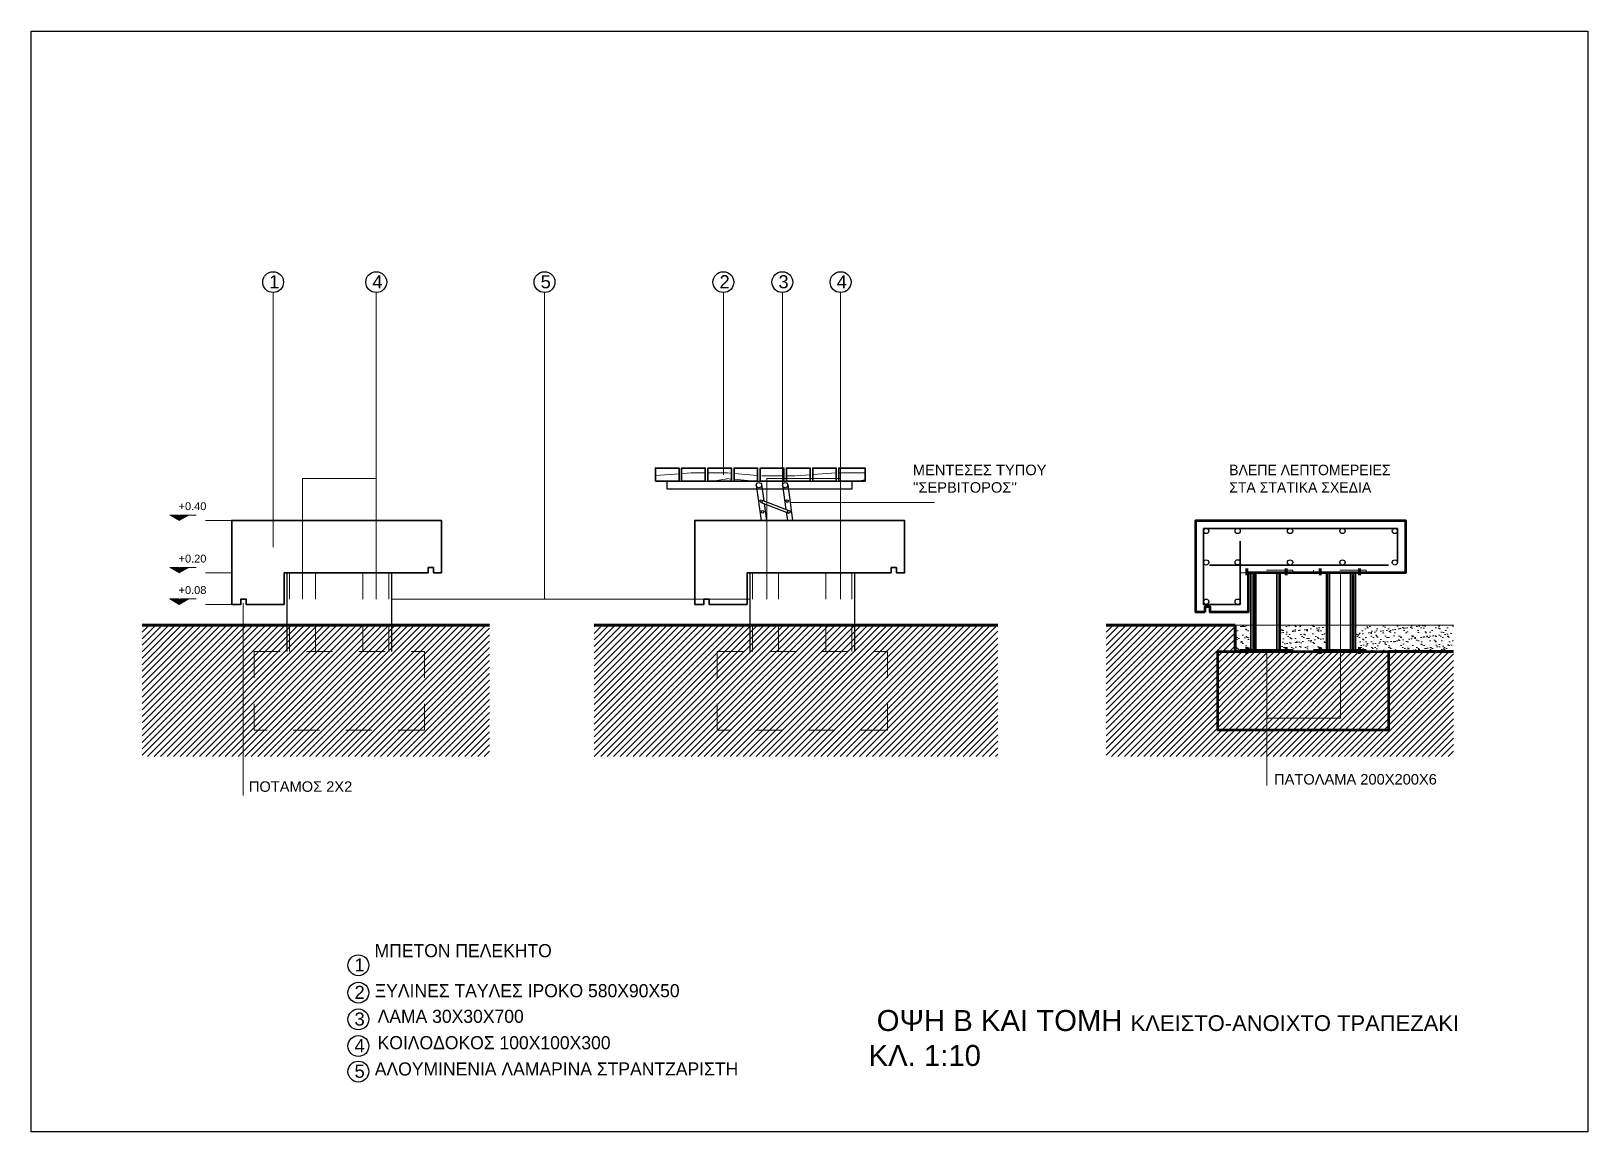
# Model space of a CAD drawing. Header units: millimetres. Extents: x -2.1 to 56.3, y -12 to 10.2.
# Drawn here: x 35 to 40.94, y 0 to 4.2 of the extents above; entities that cross this region are included whole.
import ezdxf

# ---------------------------------------------------------------- set-up
doc = ezdxf.new("R2010")
doc.units = ezdxf.units.MM
doc.header["$LTSCALE"] = 0.01
doc.linetypes.add('ACAD_ISO02W100', pattern=[15, 12, -3])
doc.linetypes.add('DOT', pattern=[6.35, 0, -6.35])
for name, color, linetype, lineweight in [('CONCRETE', 253, 'Continuous', 30), ('EDAFOS', 32, 'Continuous', 60), ('HIDDEN', 254, 'Continuous', 20), ('METAL', 4, 'Continuous', 25), ('PROVOLH', 81, 'Continuous', 5), ('SECTION', 92, 'Continuous', 53), ('SYMBOLS', 51, 'Continuous', 15), ('WOOD', 33, 'Continuous', 30)]:
    doc.layers.add(name, color=color, linetype=linetype, lineweight=lineweight)
doc.layers.add('HATCH EDAFOS', color=45, linetype='Continuous', true_color=0xa38662)
doc.layers.add('HATCH WOOD', color=35, linetype='Continuous', lineweight=9, true_color=0x96704a)
doc.layers.add('ΤΕΧΤ', color=35, linetype='Continuous')
doc.styles.get("Standard").update_dxf_attribs({"font": 'arial.ttf'})

msp = doc.modelspace()

# ---------------------------------------------------------------- hatches: boundary and pattern name
at = {"layer": 'HATCH EDAFOS', "transparency": 33554585}
h = msp.add_hatch(dxfattribs=at)
h.set_pattern_fill('ANSI31', color=256, scale=0.0055)
h.set_pattern_definition([(45, (0.803282, -8.093034), (-0.012347852, 0.012347852), [])])
h.paths.add_polyline_path([(36.7485, 1.9328), (35.424, 1.9328), (35.424, 1.4328), (36.7485, 1.4328)])
h.paths.add_polyline_path([(38.688, 1.9328), (37.1485, 1.9328), (37.1485, 1.4328), (38.688, 1.4328)])
at = {"layer": 'HATCH WOOD', "transparency": 33554636}
h = msp.add_hatch(dxfattribs=at)
h.set_pattern_fill('4WOOD006', color=256, scale=0.55, pattern_type=2)
h.set_pattern_definition([(349.6952, (0.97378, -7.669534), (3.30000053, -0.54999718), [0.0614917, -6.087695]), (0, (1.0343, -7.68053), (0.55, 0.55), [0.0605, -0.4895]), (18.4349, (1.09478, -7.68053), (1.1000002, 0.5499991), [0.0521774, -1.687075]), (172.875, (1.14428, -7.664034), (3.85000021, -0.54999906), [0.044343, -4.389899]), (174.8056, (1.10028, -7.658534), (5.50000037, -0.549997374), [0.06075, -6.014199]), (194.0362, (1.03978, -7.65303), (-1.6500003, -0.54999893), [0.068031, -2.1996766]), (9.4623, (1.01778, -7.66953), (2.75000043, 0.54999898), [0.0334554, -3.312064]), (353.6598, (1.05078, -7.664034), (-4.39999967, 0.55000087), [0.049805, -4.930657]), (185.7106, (1.10028, -7.669534), (-4.94999968, -0.55000072), [0.0552745, -5.4721573]), (168.6901, (1.04528, -7.67503), (2.2000004, -0.5499987), [0.0280445, -2.776416]), (354.8056, (0.92428, -7.675034), (-5.50000037, 0.549997374), [0.06075, -6.014199]), (348.6901, (0.98478, -7.68053), (-2.2000004, 0.5499987), [0.056089, -2.7483714]), (0, (1.0398, -7.69153), (0.55, 0.55), [0.066, -0.484]), (20.556, (1.10578, -7.691534), (2.75000101, 1.0999978), [0.046992, -4.65221]), (3.8141, (1.14978, -7.675034), (7.699999638, 0.550003368), [0.082683, -8.1856296]), (354.8056, (1.23228, -7.669534), (-5.50000037, 0.549997374), [0.06075, -6.014199]), (0, (1.2928, -7.67503), (0.55, 0.55), [0.0605, -0.4895]), (5.1944, (0.80328, -7.675034), (5.50000037, 0.549997374), [0.06075, -6.014199]), (354.8056, (0.86378, -7.669534), (-5.50000037, 0.549997374), [0.06075, -6.014199]), (0, (0.8033, -7.66403), (0.55, 0.55), [0.033, -0.517]), (5.1944, (0.83628, -7.664034), (5.50000037, 0.549997374), [0.06075, -6.014199]), (0, (0.8968, -7.65853), (0.55, 0.55), [0.055, -0.495]), (10.3048, (0.95178, -7.658534), (-3.30000053, -0.54999718), [0.0614917, -6.087695]), (5.1944, (1.01228, -7.647534), (5.50000037, 0.549997374), [0.06075, -6.014199]), (354.8056, (1.07278, -7.642034), (-5.50000037, 0.549997374), [0.06075, -6.014199]), (354.8056, (1.13328, -7.647534), (-5.50000037, 0.549997374), [0.06075, -6.014199]), (351.8699, (1.19378, -7.65303), (-3.29999988, 0.54999965), [0.0777816, -3.811305]), (0, (1.2708, -7.66403), (0.55, 0.55), [0.0825, -0.4675]), (347.4712, (1.24878, -7.994034), (2.75000018, -0.54999978), [0.050707, -5.020042]), (354.2894, (1.29828, -8.005034), (-4.94999968, 0.55000072), [0.0552745, -5.4721573]), (8.1301, (1.24878, -7.99403), (3.29999988, 0.54999965), [0.038891, -3.850196]), (9.4623, (1.28728, -7.98853), (2.75000043, 0.54999898), [0.06691, -3.278609]), (0, (0.8033, -7.97753), (0.55, 0.55), [0.066, -0.484]), (350.5377, (0.86928, -7.97753), (-2.75000043, 0.54999898), [0.0334554, -3.312064]), (201.8014, (0.90228, -7.98303), (1.65000015, 0.54999995), [0.0296186, -2.932222]), (192.9946, (0.87478, -7.994034), (4.950000422, 1.099998668), [0.0733793, -7.264536]), (352.875, (1.30928, -7.994034), (-3.85000021, 0.54999906), [0.044343, -4.389899]), (7.125, (1.30928, -7.994034), (3.85000021, 0.54999906), [0.044343, -4.389899]), (0, (0.8033, -7.98853), (0.55, 0.55), [0.044, -0.506]), (194.0362, (0.84728, -7.98853), (-1.6500003, -0.54999893), [0.045354, -2.222354]), (356.6335, (0.924282, -7.972034), (-8.799999627, 0.55000603), [0.093662, -9.272501]), (357.7094, (1.017782, -7.977534), (-13.200000071, 0.549997664), [0.13761, -13.6233856]), (3.1798, (1.155282, -7.983034), (9.350000276, 0.549995073), [0.099153, -9.8161134]), (9.4623, (1.25428, -7.97753), (2.75000043, 0.54999898), [0.100366, -3.245154]), (10.3048, (0.80328, -8.027034), (-3.30000053, -0.54999718), [0.0614917, -6.087695]), (15.9454, (0.86378, -8.01603), (-2.20000007, -0.54999994), [0.080081, -3.9239794]), (0, (0.9408, -7.99403), (0.55, 0.55), [0.0715, -0.4785]), (351.8699, (1.01228, -7.99403), (-3.29999988, 0.54999965), [0.0777816, -3.811305]), (3.5763, (1.08928, -8.005034), (8.25000036, 0.549994895), [0.0881716, -8.728999]), (351.2538, (1.17728, -7.999534), (3.849999635, -0.55000231), [0.072341, -7.1617793]), (345.9638, (1.24878, -8.01053), (-1.6500003, 0.54999893), [0.068031, -2.1996766]), (0, (1.3148, -8.02703), (0.55, 0.55), [0.0385, -0.5115]), (174.8056, (0.92428, -7.972034), (5.50000037, -0.549997374), [0.121499, -5.95345]), (355.2364, (0.80328, -7.939034), (-6.05000052, 0.549995343), [0.1324576, -6.4904196]), (0, (0.9353, -7.95003), (0.55, 0.55), [0.1265, -0.4235]), (4.0856, (1.06178, -7.950034), (7.15000008, 0.549997873), [0.154392, -7.565225]), (0, (1.2158, -7.93903), (0.55, 0.55), [0.1375, -0.4125]), (7.125, (0.80328, -8.054534), (3.85000021, 0.54999906), [0.1330274, -4.3012145]), (6.3402, (0.93528, -8.038034), (4.39999967, 0.55000087), [0.0996094, -4.8808523]), (357.5104, (1.034282, -8.027034), (-12.099999714, 0.550009826), [0.1266193, -12.5353316]), (353.4802, (1.160782, -8.032534), (-14.299999885, 1.649999739), [0.193753, -19.1815536]), (3.0128, (0.803282, -7.697034), (9.900000006, 0.550002258), [0.1046447, -10.359819]), (351.8699, (0.90778, -7.69153), (-3.29999988, 0.54999965), [0.1166726, -3.772415]), (357.6141, (1.023282, -7.708034), (-12.650000288, 0.549990524), [0.1321144, -13.079339]), (10.6197, (1.15528, -7.713534), (-6.049999123, -1.100004446), [0.0895334, -8.8638176]), (0, (1.2433, -7.69703), (0.55, 0.55), [0.11, -0.44]), (356.8202, (0.803282, -7.631034), (-9.350000276, 0.549995073), [0.099153, -9.8161134]), (6.009, (0.902282, -7.636534), (-5.499999863, -0.549999625), [0.1050775, -10.4026577]), (6.7098, (1.006782, -7.625534), (-4.95000055, -0.549996635), [0.0941446, -9.3203385]), (354.2894, (1.10028, -7.614534), (-4.94999968, 0.55000072), [0.110549, -5.416883]), (347.9052, (1.21028, -7.625534), (-4.94999923, 1.100003703), [0.078748, -7.7960536]), (9.4623, (1.28728, -7.64203), (2.75000043, 0.54999898), [0.06691, -3.278609]), (3.8141, (0.80328, -7.735534), (7.699999638, 0.550003368), [0.082683, -8.1856296]), (347.1957, (0.885782, -7.730034), (-7.149998816, 1.650004063), [0.1240855, -12.28448]), (0, (1.0068, -7.75753), (0.55, 0.55), [0.1375, -0.4125]), (5.4403, (1.144282, -7.757534), (-6.050000172, -0.549996354), [0.1160225, -11.48624]), (6.7098, (1.259782, -7.746534), (-4.95000055, -0.549996635), [0.0941446, -9.3203385]), (0, (0.8033, -7.59253), (0.55, 0.55), [0.0935, -0.4565]), (8.1301, (0.89678, -7.59253), (3.29999988, 0.54999965), [0.155564, -3.733524]), (357.6141, (1.050782, -7.570534), (-12.650000288, 0.549990524), [0.1321144, -13.079339]), (354.4725, (1.182782, -7.576034), (11.550000946, -1.099991959), [0.1712964, -16.958356]), (6.8428, (0.803282, -8.093034), (-9.349999651, -1.100004399), [0.1384867, -13.7101596]), (0, (0.9408, -8.07653), (0.55, 0.55), [0.154, -0.396]), (356.3478, (1.094782, -8.076534), (-17.0500005182, 1.0999930142), [0.259026, -25.64358]), (0, (0.8033, -7.90053), (0.55, 0.55), [0.132, -0.418]), (4.7636, (0.93528, -7.900534), (6.05000052, 0.549995343), [0.1324576, -6.4904196]), (358.1524, (1.067282, -7.889534), (-16.500000255, 0.549996887), [0.1705886, -16.88828]), (357.2737, (1.237782, -7.895034), (-11.000000162, 0.54999781), [0.115631, -11.447457]), (354.8056, (0.80328, -7.812534), (-5.50000037, 0.549997374), [0.121499, -5.95345]), (0, (0.9243, -7.82353), (0.55, 0.55), [0.176, -0.374]), (1.9092, (1.100282, -7.823534), (15.949999467, 0.550013333), [0.165092, -16.344072]), (3.5763, (1.26528, -7.818034), (8.25000036, 0.549994895), [0.0881716, -8.728999])])
h.paths.add_polyline_path([(37.4721, 2.5328), (37.3821, 2.5328), (37.3821, 2.4828), (37.4721, 2.4828)])
h.paths.add_polyline_path([(37.5721, 2.5328), (37.4821, 2.5328), (37.4821, 2.4828), (37.5721, 2.4828)])
h.paths.add_polyline_path([(37.6721, 2.5328), (37.5821, 2.5328), (37.5821, 2.4828), (37.6721, 2.4828)])
h.paths.add_polyline_path([(37.7721, 2.5328), (37.6821, 2.5328), (37.6821, 2.4828), (37.7721, 2.4828)])
h.paths.add_polyline_path([(37.8721, 2.5328), (37.7821, 2.5328), (37.7821, 2.4828), (37.8721, 2.4828)])
h.paths.add_polyline_path([(37.9721, 2.5328), (37.8821, 2.5328), (37.8821, 2.4828), (37.9721, 2.4828)])
h.paths.add_polyline_path([(38.0721, 2.5328), (37.9821, 2.5328), (37.9821, 2.4828), (38.0721, 2.4828)])
h.paths.add_polyline_path([(38.1821, 2.5328), (38.0821, 2.5328), (38.0821, 2.4828), (38.1821, 2.4828)])
h.paths.add_polyline_path([(37.4275, 2.9002), (38.3104, 2.9002), (38.3104, 3.0033), (37.4275, 3.0033)], flags=9)
at = {"layer": 'PROVOLH', "transparency": 33554470}
h = msp.add_hatch(dxfattribs=at)
h.set_pattern_fill('AR-SAND', color=256, scale=0.00067)
h.set_pattern_definition([(37.5, (-4.968547, -0.152602), (-0.001072021, 0.032790687), [0, -0.02586736, 0, -0.0289306, 0, -0.02765425]), (7.5, (-4.968547, -0.1526), (0.03011806, 0.04802728), [0, -0.01395476, 0, -0.02331466, 0, -0.00893445]), (327.5, (-4.98948, -0.152602), (0.052996489, 9.6291e-05), [0, -0.008509, 0, -0.0306324, 0, -0.0399923]), (317.5, (-4.98948, -0.1526), (0.051158282, 0.014936265), [0, -0.0042545, 0, -0.02008124, 0, -0.0229743])])
h.paths.add_polyline_path([(39.6537, 1.9328), (39.5937, 1.9328), (39.5937, 1.8328), (39.6137, 1.8328), (39.6137, 1.8428), (39.6537, 1.8428)])
h.paths.add_polyline_path([(39.9437, 1.9328), (39.7637, 1.9328), (39.7637, 1.8428), (39.8137, 1.8428), (39.8137, 1.8328), (39.8937, 1.8328), (39.8937, 1.8428), (39.9437, 1.8428)])
h.paths.add_polyline_path([(40.4268, 1.9328), (40.0537, 1.9328), (40.0537, 1.8428), (40.0937, 1.8428), (40.0937, 1.8328), (40.1787, 1.8328), (40.4268, 1.8328)])
at = {"layer": 'SYMBOLS', "transparency": 33554508}
h = msp.add_hatch(color=256, dxfattribs=at)
h.dxf.hatch_style = 1
h.paths.add_polyline_path([(35.6013, 2.3536), (35.5669, 2.3536), (35.5295, 2.3536), (35.5654, 2.3328)])
h = msp.add_hatch(color=256, dxfattribs=at)
h.dxf.hatch_style = 1
h.paths.add_polyline_path([(35.6013, 2.1536), (35.5669, 2.1536), (35.5295, 2.1536), (35.5654, 2.1328)])
h = msp.add_hatch(color=256, dxfattribs=at)
h.dxf.hatch_style = 1
h.paths.add_polyline_path([(35.6013, 2.0336), (35.5669, 2.0336), (35.5295, 2.0336), (35.5654, 2.0128)])
at = {"layer": 'SYMBOLS'}
h = msp.add_hatch(dxfattribs=at)
h.set_pattern_fill('ANSI31', color=256, scale=0.0055)
h.set_pattern_definition([(45, (-3.228547, -8.245635), (-0.012347852, 0.012347852), [])])
h.paths.add_polyline_path([(40.1787, 1.8328), (39.5287, 1.8328), (39.5937, 1.8328), (39.5937, 1.9328), (39.1023, 1.9328), (39.1023, 1.4328), (40.4268, 1.4328), (40.4268, 1.8328)])

# ---------------------------------------------------------------- linework, layer by layer
msp.add_lwpolyline([(37.97, 4.2), (40.94, 4.2), (40.94, 0), (37.97, 0), (35, 0), (35, 4.2)], close=True)
at = {"layer": 'CONCRETE'}
for p, q in [((39.4737, 2.0128), (39.4737, 2.3028)), ((39.4737, 2.3028), (40.2137, 2.3028)), ((40.2137, 2.3028), (40.2137, 2.1752)), ((39.6137, 2.2542), (39.6137, 2.0128)), ((36.5354, 2.1528), (36.5154, 2.1528)), ((36.5154, 2.1528), (36.5154, 2.1328)), ((36.5354, 2.1328), (36.5354, 2.1528)), ((38.3021, 2.1528), (38.2821, 2.1528)), ((38.2821, 2.1528), (38.2821, 2.1328)), ((38.3021, 2.1328), (38.3021, 2.1528)), ((40.179, 2.1628), (39.4959, 2.1628)), ((39.6537, 2.1328), (39.6537, 1.8388)), ((39.6737, 2.1328), (39.6737, 1.8388)), ((39.7537, 2.1328), (39.7537, 1.8388)), ((39.9537, 2.1328), (39.9537, 1.8388)), ((40.0337, 2.1328), (40.0337, 1.8388)), ((40.0537, 2.1328), (40.0537, 1.8388)), ((39.6137, 2.0128), (39.4737, 2.0128))]:
    msp.add_line(p, q, dxfattribs=at)
for points in [[(36.5154, 2.1328), (35.9654, 2.1328), (35.9654, 2.1328), (35.9654, 2.0128), (35.8204, 2.0128), (35.8204, 2.0328), (35.8004, 2.0328), (35.8004, 2.0128), (35.7654, 2.0128), (35.7654, 2.3328), (36.5654, 2.3328), (36.5654, 2.1328), (36.5354, 2.1328)], [(38.2821, 2.1328), (37.7321, 2.1328), (37.7321, 2.1328), (37.7321, 2.0128), (37.5871, 2.0128), (37.5871, 2.0328), (37.5671, 2.0328), (37.5671, 2.0128), (37.5321, 2.0128), (37.5321, 2.3328), (38.3321, 2.3328), (38.3321, 2.1328), (38.3021, 2.1328)]]:
    msp.add_lwpolyline(points, dxfattribs=at)
at = {"layer": 'EDAFOS'}
for p, q in [((39.6387, 2.1243), (39.6387, 2.1493)), ((39.7887, 2.1243), (39.7887, 2.1493)), ((39.9187, 2.1243), (39.9187, 2.1493)), ((40.0687, 2.1243), (40.0687, 2.1493)), ((35.424, 1.9328), (36.7485, 1.9328)), ((37.1485, 1.9328), (38.688, 1.9328)), ((39.1023, 1.9328), (39.5937, 1.9328)), ((39.5937, 1.9328), (39.5937, 1.8328)), ((39.6387, 1.8243), (39.6387, 1.8493)), ((39.7887, 1.8243), (39.7887, 1.8493)), ((39.9187, 1.8243), (39.9187, 1.8493)), ((40.0687, 1.8243), (40.0687, 1.8493)), ((40.1787, 1.8328), (40.4268, 1.8328))]:
    msp.add_line(p, q, dxfattribs=at)
at = {"layer": 'HIDDEN', "linetype": 'ACAD_ISO02W100', "ltscale": 0.04}
for p, q in [((35.9854, 2.1328), (35.9854, 1.9328)), ((36.0854, 2.1328), (36.0854, 1.9328)), ((36.2654, 2.1328), (36.2654, 1.9328)), ((36.3654, 2.1328), (36.3654, 1.9328)), ((37.7521, 2.1328), (37.7521, 1.9328)), ((37.7521, 2.1328), (37.7521, 1.9328)), ((37.8521, 2.1328), (37.8521, 1.9328)), ((38.0321, 2.1328), (38.0321, 1.9328)), ((38.1321, 2.1328), (38.1321, 1.9328)), ((35.9854, 1.9328), (35.9854, 1.8328)), ((35.9854, 1.9328), (35.9854, 1.8328)), ((36.0854, 1.9328), (36.0854, 1.8328)), ((36.2654, 1.9328), (36.2654, 1.8328)), ((36.3654, 1.9328), (36.3654, 1.8328)), ((37.7521, 1.9328), (37.7521, 1.8328)), ((37.7521, 1.9328), (37.7521, 1.8328)), ((37.8521, 1.9328), (37.8521, 1.8328)), ((38.0321, 1.9328), (38.0321, 1.8328)), ((38.1321, 1.9328), (38.1321, 1.8328))]:
    msp.add_line(p, q, dxfattribs=at)
for points in [[(39.6137, 2.1328), (39.8137, 2.1328), (39.8137, 2.1428), (39.6137, 2.1428)], [(39.8937, 2.1328), (40.0937, 2.1328), (40.0937, 2.1428), (39.8937, 2.1428)], [(35.8504, 1.8328), (36.5004, 1.8328), (36.5004, 1.5328), (35.8504, 1.5328)], [(37.6171, 1.8328), (38.2671, 1.8328), (38.2671, 1.5328), (37.6171, 1.5328)]]:
    msp.add_lwpolyline(points, close=True, dxfattribs=at)
at = {"layer": 'METAL'}
for p, q in [((37.4271, 2.4828), (38.1321, 2.4828)), ((37.4271, 2.4528), (37.4271, 2.4828)), ((38.1321, 2.4528), (37.4271, 2.4528)), ((37.7671, 2.4675), (37.7857, 2.3328)), ((37.7868, 2.4702), (37.7953, 2.4084)), ((37.8671, 2.4675), (37.8799, 2.375)), ((37.8868, 2.4702), (37.9057, 2.3328)), ((38.1321, 2.4828), (38.1321, 2.4528)), ((37.7861, 2.412), (37.8912, 2.3705)), ((37.7861, 2.402), (37.8912, 2.3605)), ((37.7967, 2.3978), (37.8057, 2.3328)), ((37.8813, 2.3644), (37.8857, 2.3328)), ((35.9754, 2.1328), (35.9754, 1.8328)), ((36.3754, 2.1328), (36.3754, 1.8328)), ((37.7421, 2.1328), (37.7421, 1.8328)), ((38.1421, 2.1328), (38.1421, 1.8328))]:
    msp.add_line(p, q, dxfattribs=at)
for points in [[(39.6137, 1.8328), (39.8137, 1.8328), (39.8137, 1.8388), (39.6137, 1.8388)], [(39.8937, 1.8328), (40.0937, 1.8328), (40.0937, 1.8388), (39.8937, 1.8388)]]:
    msp.add_lwpolyline(points, close=True, dxfattribs=at)
for centre, radius in [((37.7771, 2.4675), 0.01), ((37.8771, 2.4675), 0.01), ((37.7861, 2.407), 0.005), ((37.8852, 2.407), 0.005), ((37.7911, 2.3655), 0.005), ((37.8912, 2.3655), 0.005)]:
    msp.add_circle(centre, radius, dxfattribs=at)
at = {"layer": 'PROVOLH'}
msp.add_line((39.5937, 1.9328), (40.4268, 1.9328), dxfattribs=at)
at = {"layer": 'SECTION', "ltscale": 0.04}
for p, q in [((39.6637, 2.1328), (39.6637, 1.8388)), ((39.7637, 2.1328), (39.7637, 1.8388)), ((39.9437, 2.1328), (39.9437, 1.8388)), ((40.0437, 2.1328), (40.0437, 1.8388))]:
    msp.add_line(p, q, dxfattribs=at)
for points in [[(39.4787, 1.9828), (39.4437, 1.9828), (39.4437, 2.3328), (40.2437, 2.3328), (40.2437, 2.1328), (39.6437, 2.1328), (39.6437, 2.1328), (39.6437, 1.9828), (39.4987, 1.9828), (39.4987, 2.0028), (39.4787, 2.0028)], [(39.5287, 1.8328), (40.1787, 1.8328), (40.1787, 1.5328), (39.5287, 1.5328)]]:
    msp.add_lwpolyline(points, close=True, dxfattribs=at)
at = {"layer": 'SYMBOLS'}
for p, q in [((35.9233, 2.2307), (35.9233, 3.2026)), ((36.3168, 2.0328), (36.3168, 3.2026)), ((36.959, 2.0328), (36.959, 3.2026)), ((37.6414, 2.507), (37.6414, 3.2026)), ((37.8664, 2.4678), (37.8664, 3.2026)), ((38.0887, 2.0328), (38.0887, 3.2026)), ((36.0349, 2.0328), (36.0349, 2.4927)), ((36.0349, 2.4927), (36.3168, 2.4927)), ((37.8068, 2.0328), (37.8068, 2.4927)), ((37.8068, 2.4927), (38.0887, 2.4927)), ((37.8962, 2.4015), (38.4468, 2.4015)), ((35.6295, 2.3536), (35.5668, 2.3536)), ((35.6295, 2.1536), (35.5668, 2.1536)), ((39.9961, 1.5789), (39.9961, 2.1378)), ((35.6295, 2.0336), (35.5668, 2.0336)), ((36.959, 2.0328), (36.3754, 2.0328)), ((36.959, 2.0328), (37.7421, 2.0328)), ((35.8087, 2.0169), (35.8087, 1.2834)), ((39.7145, 1.8355), (39.7145, 1.3222)), ((39.7145, 1.5789), (39.9961, 1.5789))]:
    msp.add_line(p, q, dxfattribs=at)
at = {"layer": 'SYMBOLS', "linetype": 'DOT', "ltscale": 0.01}
for p, q in [((35.7654, 2.3328), (35.5654, 2.3328)), ((35.7654, 2.1328), (35.5654, 2.1328)), ((35.7654, 2.0128), (35.5654, 2.0128))]:
    msp.add_line(p, q, dxfattribs=at)
at = {"layer": 'SYMBOLS'}
for points in [[(35.5654, 2.3328), (35.5295, 2.3536), (35.5639, 2.3536)], [(35.5654, 2.3328), (35.6013, 2.3536), (35.5669, 2.3536)], [(35.5654, 2.1328), (35.5295, 2.1536), (35.5639, 2.1536)], [(35.5654, 2.1328), (35.6013, 2.1536), (35.5669, 2.1536)], [(35.5654, 2.0128), (35.5295, 2.0336), (35.5639, 2.0336)], [(35.5654, 2.0128), (35.6013, 2.0336), (35.5669, 2.0336)]]:
    msp.add_lwpolyline(points, dxfattribs=at)
at = {"layer": 'WOOD'}
for points in [[(37.3821, 2.4828), (37.4721, 2.4828), (37.4721, 2.5328), (37.3821, 2.5328), (37.3821, 2.4828)], [(37.4821, 2.4828), (37.5721, 2.4828), (37.5721, 2.5328), (37.4821, 2.5328), (37.4821, 2.4828)], [(37.5821, 2.4828), (37.6721, 2.4828), (37.6721, 2.5328), (37.5821, 2.5328), (37.5821, 2.4828)], [(37.6821, 2.4828), (37.7721, 2.4828), (37.7721, 2.5328), (37.6821, 2.5328), (37.6821, 2.4828)], [(37.7821, 2.4828), (37.8721, 2.4828), (37.8721, 2.5328), (37.7821, 2.5328), (37.7821, 2.4828)], [(37.8821, 2.4828), (37.9721, 2.4828), (37.9721, 2.5328), (37.8821, 2.5328), (37.8821, 2.4828)], [(37.9821, 2.4828), (38.0721, 2.4828), (38.0721, 2.5328), (37.9821, 2.5328), (37.9821, 2.4828)], [(38.0821, 2.4828), (38.1821, 2.4828), (38.1821, 2.5328), (38.0821, 2.5328), (38.0821, 2.4828)]]:
    msp.add_lwpolyline(points, dxfattribs=at)
at = {"layer": 'ΤΕΧΤ'}
for centre, radius in [((35.9233, 3.2424), 0.0398), ((36.3168, 3.2424), 0.0398), ((36.959, 3.2424), 0.0398), ((37.6414, 3.2424), 0.0398), ((37.8664, 3.2424), 0.0398), ((38.0887, 3.2424), 0.0398), ((39.4837, 2.2928), 0.01), ((39.6037, 2.2928), 0.01), ((39.8037, 2.2928), 0.01), ((40.0037, 2.2928), 0.01), ((40.2037, 2.2928), 0.01), ((39.4837, 2.1728), 0.01), ((39.6037, 2.1732), 0.01), ((39.8037, 2.1728), 0.01), ((40.0037, 2.1728), 0.01), ((40.2037, 2.1728), 0.01), ((39.4837, 2.0228), 0.01), ((39.6037, 2.0228), 0.01), ((36.2487, 0.6356), 0.0398), ((36.2487, 0.5311), 0.0398), ((36.2487, 0.4292), 0.0398), ((36.2487, 0.3275), 0.0398), ((36.2487, 0.23), 0.0398)]:
    msp.add_circle(centre, radius, dxfattribs=at)

# ---------------------------------------------------------------- texts
at = {"layer": 'SYMBOLS', "char_height": 0.03, "attachment_point": 1}
for s, insert in [('+0.40', (35.5627, 2.4023)), ('+0.20', (35.5627, 2.2023)), ('+0.08', (35.5627, 2.0823))]:
    msp.add_mtext_dynamic_manual_height_columns(s, width=0.237489, gutter_width=0.5, heights=[0], dxfattribs=dict(at, insert=insert))
at = {"layer": 'WOOD', "insert": (37.7371, 0.4649), "char_height": 0.08, "attachment_point": 1}
msp.add_mtext_dynamic_manual_height_columns('\\pi0.45835; ΟΨΗ B KAI TOMH {\\H0.75x;ΚΛΕΙΣΤΟ-ANOIXTO ΤΡΑΠΕΖΑΚΙ\\P\\pi2.289;}ΚΛ. 1:10', width=2.70426, gutter_width=12.5, heights=[0], dxfattribs=at)
at = {"layer": 'ΤΕΧΤ'}
msp.add_text('ΠΑΤΟΛΑΜΑ 200Χ200Χ6', height=0.04, dxfattribs=at).set_placement((39.7426, 1.3253))
at = {"layer": 'ΤΕΧΤ', "attachment_point": 1}
for s, width, insert, char_height in [('1', 0.250901, (35.9085, 3.2687), 0.05), ('4', 0.250901, (36.302, 3.2687), 0.05), ('5', 0.250901, (36.9442, 3.2687), 0.05), ('2', 0.250901, (37.6267, 3.2687), 0.05), ('3', 0.250901, (37.8516, 3.2687), 0.05), ('4', 0.250901, (38.0739, 3.2687), 0.05), ("ΜΕΝΤΕΣΕΣ ΤΥΠΟΥ ''ΣΕΡΒΙΤΟΡΟΣ''", 0.69046, (38.3643, 2.5457), 0.04), ('{\\fCentury Gothic|b0|i0|c161|p34;ΒΛΕΠΕ ΛΕΠΤΟΜΕΡΕΙΕΣ ΣΤΑ ΣΤΑΤΙΚΑ ΣΧΕΔΙΑ \\H1.261x; }', 0.667527, (39.5715, 2.5457), 0.04), ('ΠΟΤΑΜΟΣ 2Χ2', 0.998206, (35.8307, 1.3375), 0.04), ('{\\fCentury Gothic|b0|i0|c161|p34;\\H0.5x;ΜΠΕΤΟΝ ΠΕΛΕΚΗΤΟ\\H2x;^I}', 1.541212, (36.3105, 0.7165), 0.1), ('1', 0.250901, (36.234, 0.662), 0.05), ('2', 0.250901, (36.234, 0.5575), 0.05), ('{\\fCentury Gothic|b0|i0|c161|p34;ΞΥΛΙΝΕΣ ΤΑΥΛΕΣ ΙΡΟΚΟ 580Χ90Χ50}', 2.54701, (36.3113, 0.5637), 0.05), ('3', 0.250901, (36.234, 0.4556), 0.05), ('{\\fCentury Gothic|b0|i0|c161|p34;ΛΑΜΑ 30Χ30Χ700}', 2.54701, (36.322, 0.466), 0.05), ('{\\fCentury Gothic|b0|i0|c161|p34;ΚΟΙΛΟΔΟΚΟΣ 100Χ100Χ300}', 2.54701, (36.322, 0.3652), 0.05), ('4', 0.250901, (36.234, 0.3539), 0.05), ('5', 0.250901, (36.234, 0.2563), 0.05), ('{\\fCentury Gothic|b0|i0|c161|p34;ΑΛΟΥΜΙΝΕΝΙΑ ΛΑΜΑΡΙΝΑ ΣΤΡΑΝΤΖΑΡΙΣΤΗ}', 2.54701, (36.3113, 0.2651), 0.05)]:
    msp.add_mtext_dynamic_manual_height_columns(s, width=width, gutter_width=0.5, heights=[0], dxfattribs=dict(at, insert=insert, char_height=char_height))

doc.saveas('drawing.dxf')
